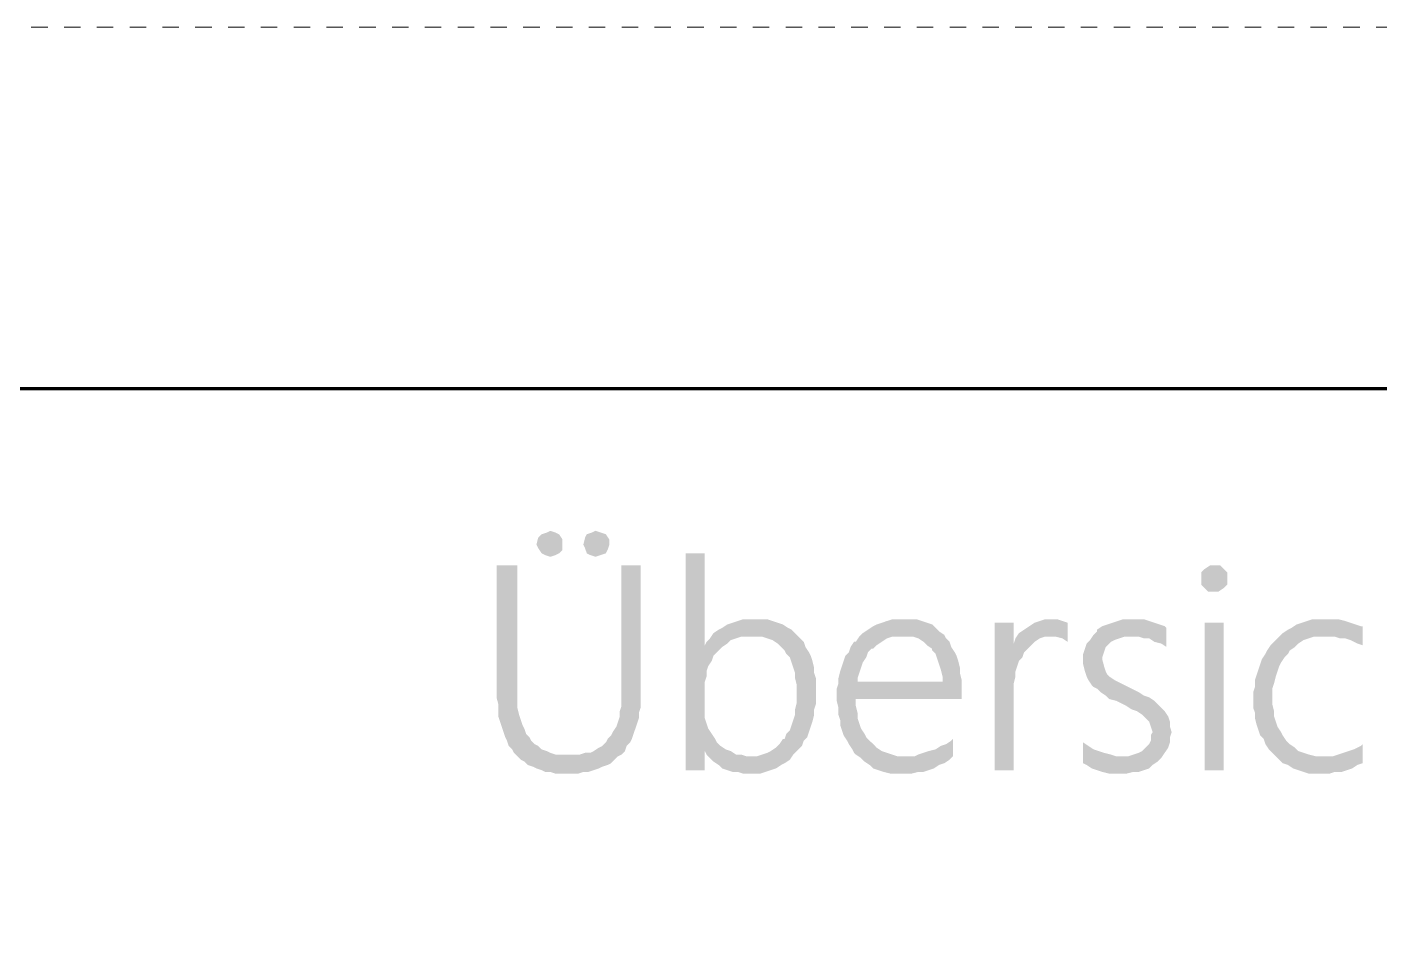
# Model space of a CAD drawing. Header units: metres. Extents: x -47 to 309, y -25 to 105.
# Drawn here: x -26.78 to -18.53, y 99.47 to 105.04 of the extents above; entities that cross this region are included whole.
import ezdxf

# ---------------------------------------------------------------- set-up
doc = ezdxf.new("R2010")
doc.units = ezdxf.units.M
doc.linetypes.add('AUSGEZOGEN', pattern=[0])
doc.linetypes.add('PUNKT2_S9', pattern=[0.001, 0, -0.001])
doc.layers.add('XR$1$STANDARD_1', color=7, linetype='AUSGEZOGEN', lineweight=25)

msp = doc.modelspace()

# ---------------------------------------------------------------- hatches: boundary and pattern name
at = {"layer": 'XR$1$STANDARD_1', "linetype": 'AUSGEZOGEN', "lineweight": 140, "transparency": 33554687}
h = msp.add_hatch(color=7, dxfattribs=at)
h.set_gradient(color2=(0, 0, 0), one_color=1)
h.paths.add_polyline_path([(-23.5911, 101.9664), (-23.6123, 101.9558), (-23.6441, 101.9452), (-23.6652, 101.924), (-23.6758, 101.8817), (-23.6652, 101.8605), (-23.6441, 101.8288), (-23.6229, 101.8182), (-23.5911, 101.8076), (-23.5594, 101.8182), (-23.5382, 101.8288), (-23.5171, 101.85), (-23.5171, 101.9135), (-23.5382, 101.9452), (-23.5594, 101.9558)], flags=0)
h = msp.add_hatch(color=7, dxfattribs=at)
h.set_gradient(color2=(0, 0, 0), one_color=1)
h.paths.add_polyline_path([(-23.316, 101.9664), (-23.3372, 101.9558), (-23.3689, 101.9452), (-23.3795, 101.924), (-23.3901, 101.8817), (-23.3795, 101.8605), (-23.3689, 101.8288), (-23.3477, 101.8182), (-23.316, 101.8076), (-23.2842, 101.8182), (-23.2525, 101.8288), (-23.2419, 101.85), (-23.2313, 101.8817), (-23.2313, 101.9135), (-23.2525, 101.9452), (-23.2842, 101.9558)], flags=0)
h = msp.add_hatch(color=7, dxfattribs=at)
h.set_gradient(color2=(0, 0, 0), one_color=1)
h.paths.add_polyline_path([(-22.6493, 101.8288), (-22.7657, 101.8288), (-22.7657, 100.5059), (-22.6493, 100.5059), (-22.6493, 100.6223), (-22.5223, 100.6329), (-22.554, 100.6541), (-22.5752, 100.6752), (-22.5858, 100.6964), (-22.6069, 100.7282), (-22.6281, 100.7599), (-22.6387, 100.7917), (-22.6493, 100.8234), (-22.6493, 101.0457), (-22.6387, 101.0774), (-22.6387, 101.1091), (-22.6281, 101.1409), (-22.6069, 101.1726), (-22.5964, 101.2044), (-22.5752, 101.2256), (-22.5646, 101.2361), (-22.5434, 101.2573), (-22.6493, 101.2679)], flags=0)
h = msp.add_hatch(color=7, dxfattribs=at)
h.set_gradient(color2=(0, 0, 0), one_color=1)
h.paths.add_polyline_path([(-23.7922, 101.7547), (-23.9192, 101.7547), (-23.9192, 100.9504), (-23.9086, 100.9081), (-23.9086, 100.834), (-23.8981, 100.8022), (-23.8875, 100.7705), (-23.8769, 100.7387), (-23.8663, 100.707), (-23.8557, 100.6858), (-23.8451, 100.6541), (-23.824, 100.6329), (-23.8134, 100.6118), (-23.7922, 100.5906), (-23.4747, 100.6012), (-23.5594, 100.6012), (-23.5911, 100.6118), (-23.6123, 100.6223), (-23.6441, 100.6329), (-23.6652, 100.6541), (-23.6864, 100.6647), (-23.7076, 100.6858), (-23.7181, 100.707), (-23.7393, 100.7282), (-23.7499, 100.7599), (-23.7605, 100.7811), (-23.7711, 100.8128), (-23.7816, 100.8446), (-23.7922, 100.8869), (-23.7922, 101.0033)], flags=0)
h = msp.add_hatch(color=7, dxfattribs=at)
h.set_gradient(color2=(0, 0, 0), one_color=1)
h.paths.add_polyline_path([(-23.0408, 101.7547), (-23.1573, 101.7547), (-23.1573, 100.8975), (-23.1678, 100.8657), (-23.1678, 100.834), (-23.1784, 100.8022), (-23.189, 100.7705), (-23.2102, 100.7387), (-23.2207, 100.7176), (-23.2419, 100.6964), (-23.2525, 100.6752), (-23.2737, 100.6541), (-23.2948, 100.6435), (-23.3266, 100.6223), (-23.3477, 100.6118), (-23.3795, 100.6118), (-23.4112, 100.6012), (-23.4747, 100.6012), (-23.7922, 100.5906), (-23.7711, 100.5694), (-23.7499, 100.5588), (-23.7287, 100.5377), (-23.697, 100.5271), (-23.6758, 100.5165), (-23.6441, 100.5059), (-23.6229, 100.4953), (-23.5911, 100.4953), (-23.5594, 100.4848), (-23.4853, 100.4848), (-23.4218, 100.4848), (-23.3901, 100.4953), (-23.3583, 100.4953), (-23.3266, 100.5059), (-23.2948, 100.5165), (-23.2737, 100.5271), (-23.2419, 100.5377), (-23.2207, 100.5483), (-23.1996, 100.5694), (-23.1784, 100.5906), (-23.1573, 100.6012), (-23.1361, 100.6223), (-23.1255, 100.6541), (-23.1043, 100.6752), (-23.0938, 100.6964), (-23.0832, 100.7282), (-23.0726, 100.7599), (-23.062, 100.7917), (-23.0514, 100.8234), (-23.0514, 100.8552), (-23.0408, 100.8869), (-23.0408, 101.0139)], flags=0)
h = msp.add_hatch(color=7, dxfattribs=at)
h.set_gradient(color2=(0, 0, 0), one_color=1)
h.paths.add_polyline_path([(-19.5485, 101.7547), (-19.5696, 101.7547), (-19.6014, 101.7335), (-19.6226, 101.7124), (-19.6226, 101.6383), (-19.6014, 101.6171), (-19.5802, 101.596), (-19.5167, 101.596), (-19.485, 101.6171), (-19.4638, 101.6383), (-19.4638, 101.7124), (-19.485, 101.7335), (-19.5061, 101.7547)], flags=0)
h = msp.add_hatch(color=7, dxfattribs=at)
h.set_gradient(color2=(0, 0, 0), one_color=1)
h.paths.add_polyline_path([(-22.3424, 101.4266), (-22.4164, 101.4266), (-22.4482, 101.4161), (-22.4799, 101.4055), (-22.5117, 101.3949), (-22.5434, 101.3737), (-22.5646, 101.3631), (-22.5964, 101.342), (-22.6175, 101.3102), (-22.6387, 101.2891), (-22.6493, 101.2679), (-22.5434, 101.2573), (-22.5117, 101.2785), (-22.4905, 101.2996), (-22.4588, 101.3102), (-22.427, 101.3208), (-22.3529, 101.3208), (-22.0884, 101.3314), (-22.1201, 101.3631), (-22.1413, 101.3737), (-22.173, 101.3949), (-22.2048, 101.4055), (-22.2365, 101.4161), (-22.2683, 101.4266), (-22.3, 101.4266)], flags=0)
h = msp.add_hatch(color=7, dxfattribs=at)
h.set_gradient(color2=(0, 0, 0), one_color=1)
h.paths.add_polyline_path([(-21.4322, 101.4266), (-21.5063, 101.4266), (-21.5381, 101.4161), (-21.5698, 101.4055), (-21.6016, 101.3949), (-21.6227, 101.3843), (-21.6545, 101.3631), (-21.6862, 101.342), (-21.7074, 101.3208), (-21.7286, 101.2891), (-21.7391, 101.2891), (-21.7603, 101.2573), (-21.7709, 101.2256), (-21.7921, 101.2044), (-21.8026, 101.1726), (-21.8132, 101.1409), (-21.8238, 101.1091), (-21.8344, 101.0668), (-21.8344, 101.0351), (-21.718, 101.0457), (-21.718, 101.0668), (-21.7074, 101.0986), (-21.6968, 101.1303), (-21.6862, 101.1621), (-21.6651, 101.1938), (-21.6545, 101.2256), (-21.6333, 101.2467), (-21.6227, 101.2467), (-21.6016, 101.2679), (-21.5698, 101.2891), (-21.5381, 101.3102), (-21.5063, 101.3208), (-21.4428, 101.3208), (-21.1888, 101.3314), (-21.2206, 101.3526), (-21.2417, 101.3737), (-21.2629, 101.3949), (-21.2947, 101.4055), (-21.3264, 101.4161), (-21.3582, 101.4266), (-21.4005, 101.4266)], flags=0)
h = msp.add_hatch(color=7, dxfattribs=at)
h.set_gradient(color2=(0, 0, 0), one_color=1)
h.paths.add_polyline_path([(-20.7655, 101.4055), (-20.8819, 101.4055), (-20.8819, 100.5059), (-20.7655, 100.5059), (-20.7655, 101.0351), (-20.7549, 101.0774), (-20.7549, 101.1091), (-20.7443, 101.1409), (-20.7338, 101.1726), (-20.7126, 101.1938), (-20.702, 101.2256), (-20.6808, 101.2467), (-20.6597, 101.2679), (-20.7655, 101.2785)], flags=0)
h = msp.add_hatch(color=7, dxfattribs=at)
h.set_gradient(color2=(0, 0, 0), one_color=1)
h.paths.add_polyline_path([(-20.5433, 101.4266), (-20.575, 101.4266), (-20.6068, 101.4161), (-20.6385, 101.4055), (-20.6703, 101.3843), (-20.702, 101.3631), (-20.7338, 101.342), (-20.5433, 101.3208), (-20.5115, 101.3208), (-20.4692, 101.3102), (-20.4374, 101.2891), (-20.4374, 101.4055), (-20.4692, 101.4161), (-20.5009, 101.4266)], flags=0)
h = msp.add_hatch(color=7, dxfattribs=at)
h.set_gradient(color2=(0, 0, 0), one_color=1)
h.paths.add_polyline_path([(-20.0459, 101.4266), (-20.0988, 101.4266), (-20.1305, 101.4161), (-20.1623, 101.4055), (-20.194, 101.3949), (-20.2258, 101.3843), (-20.2575, 101.3631), (-20.2575, 101.3526), (-20.2787, 101.3314), (-20.0459, 101.3208), (-20.0035, 101.3208), (-19.9718, 101.3102), (-19.94, 101.3102), (-19.9083, 101.2891), (-19.866, 101.2785), (-19.8342, 101.2573), (-19.8342, 101.3737), (-19.8448, 101.3843), (-19.8765, 101.3949), (-19.9083, 101.4055), (-19.94, 101.4161), (-19.9718, 101.4266), (-20.0035, 101.4266)], flags=0)
h = msp.add_hatch(color=7, dxfattribs=at)
h.set_gradient(color2=(0, 0, 0), one_color=1)
h.paths.add_polyline_path([(-19.6014, 100.5059), (-19.485, 100.5059), (-19.485, 101.4055), (-19.6014, 101.4055)], flags=0)
h = msp.add_hatch(color=7, dxfattribs=at)
h.set_gradient(color2=(0, 0, 0), one_color=1)
h.paths.add_polyline_path([(-18.85, 101.4266), (-18.9452, 101.4266), (-18.977, 101.4161), (-19.0087, 101.4055), (-19.0405, 101.3949), (-19.0722, 101.3737), (-19.0934, 101.3631), (-19.1252, 101.342), (-18.8606, 101.3208), (-18.8077, 101.3208), (-18.7759, 101.3102), (-18.7442, 101.3102), (-18.7124, 101.2996), (-18.6701, 101.2785), (-18.6383, 101.2679), (-18.6383, 101.3843), (-18.6489, 101.3843), (-18.6807, 101.3949), (-18.7124, 101.4055), (-18.7442, 101.4161), (-18.7865, 101.4266), (-18.8183, 101.4266)], flags=0)
h = msp.add_hatch(color=7, dxfattribs=at)
h.set_gradient(color2=(0, 0, 0), one_color=1)
h.paths.add_polyline_path([(-22.0884, 101.3314), (-22.3529, 101.3208), (-22.3, 101.3208), (-22.2683, 101.3102), (-22.2365, 101.2996), (-22.2048, 101.2785), (-22.1836, 101.2573), (-22.1625, 101.2361), (-22.1519, 101.215), (-22.1307, 101.1938), (-22.1201, 101.1621), (-22.1095, 101.1303), (-22.099, 101.0986), (-22.099, 101.0668), (-22.0884, 101.0245), (-22.0884, 100.9187), (-22.099, 100.8763), (-22.099, 100.8446), (-22.1095, 100.8128), (-22.1201, 100.7811), (-22.1307, 100.7493), (-22.1519, 100.7282), (-22.1625, 100.6964), (-22.173, 100.6964), (-22.1942, 100.6647), (-22.2154, 100.6435), (-22.2471, 100.6223), (-22.2683, 100.6118), (-22.3, 100.6012), (-22.3318, 100.5906), (-22.3741, 100.5906), (-22.6175, 100.58), (-22.5964, 100.5588), (-22.5646, 100.5377), (-22.5434, 100.5165), (-22.5117, 100.5059), (-22.4799, 100.4953), (-22.4482, 100.4953), (-22.4164, 100.4848), (-22.3106, 100.4848), (-22.2789, 100.4953), (-22.2471, 100.5059), (-22.2154, 100.5165), (-22.1836, 100.5377), (-22.1625, 100.5483), (-22.1307, 100.5694), (-22.1095, 100.6012), (-22.0884, 100.6223), (-22.0778, 100.6329), (-22.0566, 100.6541), (-22.046, 100.6858), (-22.0249, 100.707), (-22.0143, 100.7387), (-22.0037, 100.7705), (-21.9931, 100.8022), (-21.9825, 100.8446), (-21.9825, 100.8763), (-21.972, 100.9081), (-21.972, 101.0668), (-21.9825, 101.0986), (-21.9825, 101.1303), (-21.9931, 101.1726), (-22.0037, 101.2044), (-22.0143, 101.2256), (-22.0355, 101.2573), (-22.046, 101.2891), (-22.0672, 101.3102)], flags=0)
h = msp.add_hatch(color=7, dxfattribs=at)
h.set_gradient(color2=(0, 0, 0), one_color=1)
h.paths.add_polyline_path([(-21.1888, 101.3314), (-21.4428, 101.3208), (-21.3793, 101.3208), (-21.3476, 101.3102), (-21.3158, 101.2891), (-21.2947, 101.2679), (-21.2629, 101.2467), (-21.2629, 101.2361), (-21.2417, 101.215), (-21.2312, 101.1832), (-21.2206, 101.1515), (-21.21, 101.1197), (-21.1994, 101.0774), (-21.1994, 101.0457), (-21.718, 101.0457), (-21.8344, 101.0351), (-21.845, 101.0033), (-21.845, 100.9292), (-21.8344, 100.8869), (-21.8344, 100.8446), (-21.8238, 100.8128), (-21.8238, 100.7811), (-21.8132, 100.7493), (-21.8026, 100.7176), (-21.7815, 100.6858), (-21.7709, 100.6647), (-21.7497, 100.6329), (-21.7391, 100.6118), (-21.7286, 100.6012), (-21.6968, 100.58), (-21.6756, 100.5588), (-21.6439, 100.5377), (-21.6227, 100.5165), (-21.591, 100.5059), (-21.5592, 100.4953), (-21.5169, 100.4848), (-21.3899, 100.4848), (-21.3476, 100.4953), (-21.3158, 100.4953), (-21.2841, 100.5059), (-21.2523, 100.5165), (-21.2206, 100.5377), (-21.1888, 100.5483), (-21.1571, 100.5694), (-21.1359, 100.5906), (-21.4746, 100.5906), (-21.5063, 100.6012), (-21.5381, 100.6118), (-21.5698, 100.6223), (-21.6016, 100.6435), (-21.6227, 100.6647), (-21.6439, 100.6858), (-21.6651, 100.707), (-21.6756, 100.7282), (-21.6968, 100.7599), (-21.7074, 100.7917), (-21.718, 100.8234), (-21.718, 100.8552), (-21.7286, 100.8975), (-21.7286, 100.9398), (-21.083, 100.9398), (-21.083, 101.0562), (-21.0936, 101.0986), (-21.0936, 101.1303), (-21.1042, 101.1726), (-21.1147, 101.2044), (-21.1253, 101.2256), (-21.1465, 101.2573), (-21.1571, 101.2891), (-21.1782, 101.3102)], flags=0)
h = msp.add_hatch(color=7, dxfattribs=at)
h.set_gradient(color2=(0, 0, 0), one_color=1)
h.paths.add_polyline_path([(-20.7338, 101.342), (-20.7549, 101.3102), (-20.7655, 101.2785), (-20.6597, 101.2679), (-20.6385, 101.2891), (-20.6068, 101.3102), (-20.575, 101.3208), (-20.5433, 101.3208)], flags=0)
h = msp.add_hatch(color=7, dxfattribs=at)
h.set_gradient(color2=(0, 0, 0), one_color=1)
h.paths.add_polyline_path([(-20.2787, 101.3314), (-20.2999, 101.2996), (-20.321, 101.2785), (-20.3316, 101.2467), (-20.3422, 101.215), (-20.3422, 101.1515), (-20.3316, 101.1091), (-20.321, 101.0774), (-20.3104, 101.0562), (-20.2893, 101.0245), (-20.2787, 101.0139), (-20.2575, 101.0033), (-20.2364, 100.9822), (-20.2046, 100.961), (-20.1834, 100.9398), (-20.1411, 100.9292), (-20.0988, 100.9081), (-20.0776, 100.8975), (-20.0459, 100.8763), (-20.0141, 100.8657), (-19.9824, 100.8446), (-19.9612, 100.8234), (-19.94, 100.8022), (-19.9295, 100.7705), (-19.9189, 100.7387), (-19.9295, 100.7176), (-19.9295, 100.6858), (-19.94, 100.6647), (-19.9612, 100.6435), (-19.9824, 100.6223), (-20.0035, 100.6118), (-20.0353, 100.6012), (-20.067, 100.5906), (-20.1094, 100.5906), (-19.866, 100.58), (-19.8448, 100.6118), (-19.8236, 100.6435), (-19.813, 100.6752), (-19.813, 100.707), (-19.8025, 100.7387), (-19.813, 100.7705), (-19.813, 100.8022), (-19.8236, 100.834), (-19.8448, 100.8657), (-19.866, 100.8869), (-19.8871, 100.9081), (-19.9083, 100.9292), (-19.94, 100.9504), (-19.9718, 100.961), (-20.0035, 100.9822), (-20.0459, 101.0033), (-20.0882, 101.0245), (-20.1305, 101.0457), (-20.1517, 101.0562), (-20.1834, 101.0774), (-20.194, 101.088), (-20.2046, 101.1091), (-20.2152, 101.1409), (-20.2258, 101.1832), (-20.2258, 101.1938), (-20.2152, 101.2256), (-20.2046, 101.2573), (-20.1729, 101.2891), (-20.1517, 101.2996), (-20.12, 101.3102), (-20.0882, 101.3208), (-20.0459, 101.3208)], flags=0)
h = msp.add_hatch(color=7, dxfattribs=at)
h.set_gradient(color2=(0, 0, 0), one_color=1)
h.paths.add_polyline_path([(-19.1252, 101.342), (-19.1463, 101.3208), (-19.1781, 101.2891), (-19.1992, 101.2679), (-19.2204, 101.2361), (-19.231, 101.215), (-19.2522, 101.1832), (-19.2627, 101.1515), (-19.2733, 101.1197), (-19.2839, 101.088), (-19.2945, 101.0562), (-19.2945, 101.0139), (-19.3051, 100.9822), (-19.3051, 100.8869), (-19.2945, 100.8552), (-19.2945, 100.8234), (-19.2839, 100.7811), (-19.2733, 100.7493), (-19.2627, 100.7176), (-19.2416, 100.6964), (-19.231, 100.6647), (-19.2098, 100.6329), (-19.1887, 100.6118), (-19.1675, 100.5906), (-19.1463, 100.5694), (-18.8923, 100.5906), (-18.9241, 100.5906), (-18.9664, 100.6012), (-18.9982, 100.6118), (-19.0299, 100.6223), (-19.0511, 100.6435), (-19.0828, 100.6647), (-19.104, 100.6858), (-19.1252, 100.7176), (-19.1357, 100.7387), (-19.1569, 100.7705), (-19.1675, 100.8022), (-19.1781, 100.834), (-19.1781, 100.8657), (-19.1887, 100.9081), (-19.1887, 101.0033), (-19.1781, 101.0351), (-19.1675, 101.0774), (-19.1569, 101.1091), (-19.1463, 101.1409), (-19.1357, 101.1621), (-19.1146, 101.1938), (-19.0934, 101.215), (-19.0828, 101.2361), (-19.0511, 101.2573), (-19.0299, 101.2785), (-18.9982, 101.2996), (-18.9664, 101.3102), (-18.9347, 101.3208), (-18.8606, 101.3208)], flags=0)
h = msp.add_hatch(color=7, dxfattribs=at)
h.set_gradient(color2=(0, 0, 0), one_color=1)
h.paths.add_polyline_path([(-21.1359, 100.6964), (-21.1465, 100.6858), (-21.1782, 100.6647), (-21.21, 100.6541), (-21.2417, 100.6329), (-21.2841, 100.6223), (-21.3158, 100.6118), (-21.3476, 100.6012), (-21.3687, 100.5906), (-21.4322, 100.5906), (-21.1359, 100.5906)], flags=0)
h = msp.add_hatch(color=7, dxfattribs=at)
h.set_gradient(color2=(0, 0, 0), one_color=1)
h.paths.add_polyline_path([(-20.3422, 100.6752), (-20.3422, 100.5483), (-20.321, 100.5377), (-20.2893, 100.5165), (-20.2575, 100.5059), (-20.2258, 100.4953), (-20.1834, 100.4848), (-20.0776, 100.4848), (-20.0353, 100.4953), (-20.0035, 100.4953), (-19.9718, 100.5059), (-19.94, 100.5165), (-19.9189, 100.5377), (-19.8871, 100.5588), (-19.866, 100.58), (-20.1094, 100.5906), (-20.1411, 100.5906), (-20.1729, 100.6012), (-20.2152, 100.6118), (-20.2469, 100.6223), (-20.2787, 100.6329), (-20.3104, 100.6541)], flags=0)
h = msp.add_hatch(color=7, dxfattribs=at)
h.set_gradient(color2=(0, 0, 0), one_color=1)
h.paths.add_polyline_path([(-18.6383, 100.6647), (-18.6489, 100.6541), (-18.6913, 100.6329), (-18.723, 100.6223), (-18.7548, 100.6118), (-18.7865, 100.6012), (-18.8183, 100.5906), (-18.8923, 100.5906), (-19.1463, 100.5694), (-19.1252, 100.5483), (-19.0934, 100.5377), (-19.0617, 100.5165), (-19.0299, 100.5059), (-18.9982, 100.4953), (-18.9664, 100.4848), (-18.8394, 100.4848), (-18.8077, 100.4953), (-18.7653, 100.4953), (-18.7336, 100.5059), (-18.7018, 100.5165), (-18.6701, 100.5377), (-18.6383, 100.5483)], flags=0)
h = msp.add_hatch(color=7, dxfattribs=at)
h.set_gradient(color2=(0, 0, 0), one_color=1)
h.paths.add_polyline_path([(-22.5223, 100.6329), (-22.6493, 100.6223), (-22.6387, 100.6012), (-22.6175, 100.58), (-22.3741, 100.5906), (-22.3953, 100.5906), (-22.427, 100.6012), (-22.4588, 100.6012), (-22.4905, 100.6223)], flags=0)

# ---------------------------------------------------------------- linework, layer by layer
at = {"layer": 'XR$1$STANDARD_1', "color": 7, "linetype": 'PUNKT2_S9', "lineweight": 13, "transparency": 33554687}
msp.add_lwpolyline([(-44.5559, 105.0398), (29.7039, 105.0398), (29.7039, 0), (-44.5559, 0), (-44.5559, 105.0398)], close=True, dxfattribs=at)
at = {"layer": 'XR$1$STANDARD_1', "color": 7, "linetype": 'AUSGEZOGEN', "lineweight": 35, "transparency": 33554687}
msp.add_lwpolyline([(-43.1801, 94.0821), (5.5754, 94.0821), (5.5754, 102.8342), (-43.1801, 102.8342), (-43.1801, 94.0821)], close=True, dxfattribs=at)
at = {"layer": 'XR$1$STANDARD_1', "color": 7, "linetype": 'AUSGEZOGEN', "lineweight": 140, "transparency": 33554687}
msp.add_lwpolyline([(-43.1801, 102.8342), (5.5754, 102.8342), (5.5754, 94.0821), (-43.1801, 94.0821), (-43.1801, 102.8342)], close=True, dxfattribs=at)

doc.saveas('drawing.dxf')
